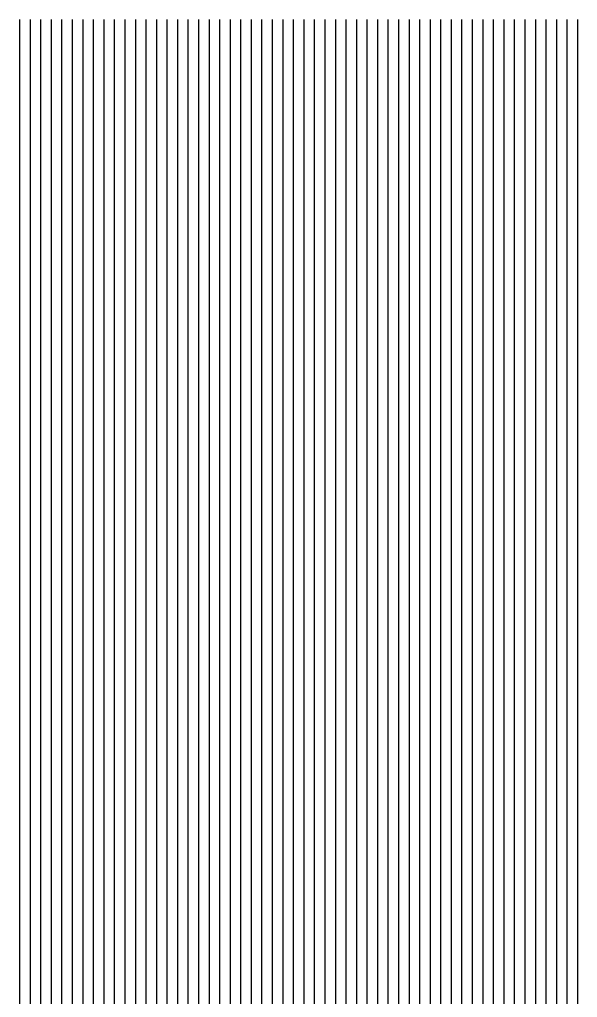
# Model space of a CAD drawing. Header units: millimetres. Extents: x -106 to 66, y -32 to 42.
# Drawn here: x 33.6 to 44.2, y 23.82 to 42.39 of the extents above; entities that cross this region are included whole.
import ezdxf

# ---------------------------------------------------------------- set-up
doc = ezdxf.new("R2010")
doc.units = ezdxf.units.MM
doc.layers.add('默认', color=18, linetype='Continuous', true_color=0x000000)

msp = doc.modelspace()

# ---------------------------------------------------------------- linework, layer by layer
at = {"layer": '默认'}
for points in [[(33.6, 42.394), (33.6, 28.94)], [(33.6, 42.394), (33.6, 29.167)], [(33.6, 42.394), (33.6, 29.259)], [(33.6, 42.394), (33.6, 29.259)], [(33.6, 42.394), (33.6, 29.185)], [(33.6, 42.394), (33.6, 29.031)], [(33.6, 42.394), (33.6, 28.793)], [(33.6, 42.394), (33.6, 28.466)], [(33.6, 42.394), (33.6, 28.05)], [(33.6, 42.394), (33.6, 27.544)], [(33.6, 42.394), (33.6, 26.952)], [(33.6, 42.394), (33.6, 26.276)], [(33.6, 42.394), (33.6, 25.526)], [(33.6, 42.394), (33.6, 24.711)], [(33.6, 42.394), (33.6, 23.839)], [(33.6, 42.394), (33.6, 22.913)], [(33.6, 42.394), (33.6, 21.936)], [(33.6, 42.394), (33.6, 20.903)], [(33.6, 42.394), (33.6, 19.802)], [(33.6, 42.394), (33.6, 18.425)], [(33.8, 42.394), (33.8, 28.834)], [(33.8, 42.394), (33.8, 29.063)], [(33.8, 42.394), (33.8, 29.158)], [(33.8, 42.394), (33.8, 29.159)], [(33.8, 42.394), (33.8, 29.086)], [(33.8, 42.394), (33.8, 28.935)], [(33.8, 42.394), (33.8, 28.7)], [(33.8, 42.394), (33.8, 28.377)], [(33.8, 42.394), (33.8, 27.965)], [(33.8, 42.394), (33.8, 27.464)], [(33.8, 42.394), (33.8, 26.877)], [(33.8, 42.394), (33.8, 26.207)], [(33.8, 42.394), (33.8, 25.461)], [(33.8, 42.394), (33.8, 24.651)], [(33.8, 42.394), (33.8, 23.784)], [(33.8, 42.394), (33.8, 22.864)], [(33.8, 42.394), (33.8, 21.892)], [(33.8, 42.394), (33.8, 20.865)], [(33.8, 42.394), (33.8, 19.771)], [(33.8, 42.394), (33.8, 18.408)], [(34, 42.394), (34, 28.728)], [(34, 42.394), (34, 28.959)], [(34, 42.394), (34, 29.055)], [(34, 42.394), (34, 29.058)], [(34, 42.394), (34, 28.988)], [(34, 42.394), (34, 28.839)], [(34, 42.394), (34, 28.607)], [(34, 42.394), (34, 28.288)], [(34, 42.394), (34, 27.88)], [(34, 42.394), (34, 27.384)], [(34, 42.394), (34, 26.801)], [(34, 42.394), (34, 26.136)], [(34, 42.394), (34, 25.396)], [(34, 42.394), (34, 24.591)], [(34, 42.394), (34, 23.729)], [(34, 42.394), (34, 22.814)], [(34, 42.394), (34, 21.847)], [(34, 42.394), (34, 20.826)], [(34, 42.394), (34, 19.738)], [(34, 42.394), (34, 18.39)], [(34.2, 42.394), (34.2, 28.621)], [(34.2, 42.394), (34.2, 28.854)], [(34.2, 42.394), (34.2, 28.952)], [(34.2, 42.394), (34.2, 28.957)], [(34.2, 42.394), (34.2, 28.888)], [(34.2, 42.394), (34.2, 28.742)], [(34.2, 42.394), (34.2, 28.513)], [(34.2, 42.394), (34.2, 28.198)], [(34.2, 42.394), (34.2, 27.794)], [(34.2, 42.394), (34.2, 27.303)], [(34.2, 42.394), (34.2, 26.725)], [(34.2, 42.394), (34.2, 26.065)], [(34.2, 42.394), (34.2, 25.33)], [(34.2, 42.394), (34.2, 24.53)], [(34.2, 42.394), (34.2, 23.672)], [(34.2, 42.394), (34.2, 22.762)], [(34.2, 42.394), (34.2, 21.801)], [(34.2, 42.394), (34.2, 20.785)], [(34.2, 42.394), (34.2, 19.704)], [(34.2, 42.394), (34.2, 18.37)], [(34.4, 42.394), (34.4, 28.513)], [(34.4, 42.394), (34.4, 28.749)], [(34.4, 42.394), (34.4, 28.849)], [(34.4, 42.394), (34.4, 28.855)], [(34.4, 42.394), (34.4, 28.788)], [(34.4, 42.394), (34.4, 28.644)], [(34.4, 42.394), (34.4, 28.419)], [(34.4, 42.394), (34.4, 28.107)], [(34.4, 42.394), (34.4, 27.708)], [(34.4, 42.394), (34.4, 27.22)], [(34.4, 42.394), (34.4, 26.648)], [(34.4, 42.394), (34.4, 25.993)], [(34.4, 42.394), (34.4, 25.262)], [(34.4, 42.394), (34.4, 24.467)], [(34.4, 42.394), (34.4, 23.615)], [(34.4, 42.394), (34.4, 22.71)], [(34.4, 42.394), (34.4, 21.754)], [(34.4, 42.394), (34.4, 20.744)], [(34.4, 42.394), (34.4, 19.67)], [(34.4, 42.394), (34.4, 18.349)], [(34.6, 42.394), (34.6, 28.405)], [(34.6, 42.394), (34.6, 28.643)], [(34.6, 42.394), (34.6, 28.744)], [(34.6, 42.394), (34.6, 28.752)], [(34.6, 42.394), (34.6, 28.687)], [(34.6, 42.394), (34.6, 28.546)], [(34.6, 42.394), (34.6, 28.324)], [(34.6, 42.394), (34.6, 28.015)], [(34.6, 42.394), (34.6, 27.62)], [(34.6, 42.394), (34.6, 27.138)], [(34.6, 42.394), (34.6, 26.57)], [(34.6, 42.394), (34.6, 25.92)], [(34.6, 42.394), (34.6, 25.194)], [(34.6, 42.394), (34.6, 24.404)], [(34.6, 42.394), (34.6, 23.557)], [(34.6, 42.394), (34.6, 22.657)], [(34.6, 42.394), (34.6, 21.706)], [(34.6, 42.394), (34.6, 20.702)], [(34.6, 42.394), (34.6, 19.634)], [(34.6, 42.394), (34.6, 18.326)], [(34.8, 42.394), (34.8, 28.296)], [(34.8, 42.394), (34.8, 28.537)], [(34.8, 42.394), (34.8, 28.64)], [(34.8, 42.394), (34.8, 28.649)], [(34.8, 42.394), (34.8, 28.586)], [(34.8, 42.394), (34.8, 28.447)], [(34.8, 42.394), (34.8, 28.228)], [(34.8, 42.394), (34.8, 27.923)], [(34.8, 42.394), (34.8, 27.532)], [(34.8, 42.394), (34.8, 27.054)], [(34.8, 42.394), (34.8, 26.491)], [(34.8, 42.394), (34.8, 25.846)], [(34.8, 42.394), (34.8, 25.125)], [(34.8, 42.394), (34.8, 24.34)], [(34.8, 42.394), (34.8, 23.498)], [(34.8, 42.394), (34.8, 22.603)], [(34.8, 42.394), (34.8, 21.658)], [(34.8, 42.394), (34.8, 20.659)], [(34.8, 42.394), (34.8, 19.597)], [(34.8, 42.394), (34.8, 18.302)], [(35, 42.394), (35, 28.187)], [(35, 42.394), (35, 28.43)], [(35, 42.394), (35, 28.535)], [(35, 42.394), (35, 28.545)], [(35, 42.394), (35, 28.484)], [(35, 42.394), (35, 28.348)], [(35, 42.394), (35, 28.131)], [(35, 42.394), (35, 27.83)], [(35, 42.394), (35, 27.443)], [(35, 42.394), (35, 26.969)], [(35, 42.394), (35, 26.411)], [(35, 42.394), (35, 25.771)], [(35, 42.394), (35, 25.055)], [(35, 42.394), (35, 24.275)], [(35, 42.394), (35, 23.438)], [(35, 42.394), (35, 22.548)], [(35, 42.394), (35, 21.608)], [(35, 42.394), (35, 20.615)], [(35, 42.394), (35, 19.56)], [(35, 42.394), (35, 18.276)], [(35.2, 42.394), (35.2, 28.077)], [(35.2, 42.394), (35.2, 28.322)], [(35.2, 42.394), (35.2, 28.429)], [(35.2, 42.394), (35.2, 28.441)], [(35.2, 42.394), (35.2, 28.382)], [(35.2, 42.394), (35.2, 28.248)], [(35.2, 42.394), (35.2, 28.034)], [(35.2, 42.394), (35.2, 27.736)], [(35.2, 42.394), (35.2, 27.353)], [(35.2, 42.394), (35.2, 26.884)], [(35.2, 42.394), (35.2, 26.33)], [(35.2, 42.394), (35.2, 25.695)], [(35.2, 42.394), (35.2, 24.984)], [(35.2, 42.394), (35.2, 24.209)], [(35.2, 42.394), (35.2, 23.377)], [(35.2, 42.394), (35.2, 22.492)], [(35.2, 42.394), (35.2, 21.558)], [(35.2, 42.394), (35.2, 20.57)], [(35.2, 42.394), (35.2, 19.521)], [(35.2, 42.394), (35.2, 18.249)], [(35.4, 42.394), (35.4, 27.967)], [(35.4, 42.394), (35.4, 28.214)], [(35.4, 42.394), (35.4, 28.323)], [(35.4, 42.394), (35.4, 28.336)], [(35.4, 42.394), (35.4, 28.279)], [(35.4, 42.394), (35.4, 28.147)], [(35.4, 42.394), (35.4, 27.936)], [(35.4, 42.394), (35.4, 27.642)], [(35.4, 42.394), (35.4, 27.262)], [(35.4, 42.394), (35.4, 26.797)], [(35.4, 42.394), (35.4, 26.248)], [(35.4, 42.394), (35.4, 25.618)], [(35.4, 42.394), (35.4, 24.912)], [(35.4, 42.394), (35.4, 24.142)], [(35.4, 42.394), (35.4, 23.315)], [(35.4, 42.394), (35.4, 22.435)], [(35.4, 42.394), (35.4, 21.506)], [(35.4, 42.394), (35.4, 20.524)], [(35.4, 42.394), (35.4, 19.481)], [(35.4, 42.394), (35.4, 18.22)], [(35.6, 42.394), (35.6, 27.856)], [(35.6, 42.394), (35.6, 28.106)], [(35.6, 42.394), (35.6, 28.216)], [(35.6, 42.394), (35.6, 28.231)], [(35.6, 42.394), (35.6, 28.175)], [(35.6, 42.394), (35.6, 28.046)], [(35.6, 42.394), (35.6, 27.838)], [(35.6, 42.394), (35.6, 27.547)], [(35.6, 42.394), (35.6, 27.171)], [(35.6, 42.394), (35.6, 26.71)], [(35.6, 42.394), (35.6, 26.166)], [(35.6, 42.394), (35.6, 25.54)], [(35.6, 42.394), (35.6, 24.84)], [(35.6, 42.394), (35.6, 24.074)], [(35.6, 42.394), (35.6, 23.252)], [(35.6, 42.394), (35.6, 22.378)], [(35.6, 42.394), (35.6, 21.453)], [(35.6, 42.394), (35.6, 20.478)], [(35.6, 42.394), (35.6, 19.44)], [(35.6, 42.394), (35.6, 18.19)], [(35.8, 42.394), (35.8, 27.744)], [(35.8, 42.394), (35.8, 27.997)], [(35.8, 42.394), (35.8, 28.108)], [(35.8, 42.394), (35.8, 28.125)], [(35.8, 42.394), (35.8, 28.071)], [(35.8, 42.394), (35.8, 27.944)], [(35.8, 42.394), (35.8, 27.738)], [(35.8, 42.394), (35.8, 27.451)], [(35.8, 42.394), (35.8, 27.079)], [(35.8, 42.394), (35.8, 26.622)], [(35.8, 42.394), (35.8, 26.083)], [(35.8, 42.394), (35.8, 25.462)], [(35.8, 42.394), (35.8, 24.766)], [(35.8, 42.394), (35.8, 24.005)], [(35.8, 42.394), (35.8, 23.188)], [(35.8, 42.394), (35.8, 22.319)], [(35.8, 42.394), (35.8, 21.4)], [(35.8, 42.394), (35.8, 20.43)], [(35.8, 42.394), (35.8, 19.398)], [(35.8, 42.394), (35.8, 18.158)], [(36, 42.394), (36, 27.633)], [(36, 42.394), (36, 27.887)], [(36, 42.394), (36, 28)], [(36, 42.394), (36, 28.018)], [(36, 42.394), (36, 27.966)], [(36, 42.394), (36, 27.841)], [(36, 42.394), (36, 27.639)], [(36, 42.394), (36, 27.354)], [(36, 42.394), (36, 26.986)], [(36, 42.394), (36, 26.534)], [(36, 42.394), (36, 25.998)], [(36, 42.394), (36, 25.382)], [(36, 42.394), (36, 24.691)], [(36, 42.394), (36, 23.935)], [(36, 42.394), (36, 23.123)], [(36, 42.394), (36, 22.259)], [(36, 42.394), (36, 21.345)], [(36, 42.394), (36, 20.38)], [(36, 42.394), (36, 19.355)], [(36, 42.394), (36, 18.124)], [(36.2, 42.394), (36.2, 27.52)], [(36.2, 42.394), (36.2, 27.777)], [(36.2, 42.394), (36.2, 27.892)], [(36.2, 42.394), (36.2, 27.911)], [(36.2, 42.394), (36.2, 27.861)], [(36.2, 42.394), (36.2, 27.738)], [(36.2, 42.394), (36.2, 27.538)], [(36.2, 42.394), (36.2, 27.257)], [(36.2, 42.394), (36.2, 26.892)], [(36.2, 42.394), (36.2, 26.444)], [(36.2, 42.394), (36.2, 25.913)], [(36.2, 42.394), (36.2, 25.302)], [(36.2, 42.394), (36.2, 24.616)], [(36.2, 42.394), (36.2, 23.864)], [(36.2, 42.394), (36.2, 23.057)], [(36.2, 42.394), (36.2, 22.198)], [(36.2, 42.394), (36.2, 21.29)], [(36.2, 42.394), (36.2, 20.33)], [(36.2, 42.394), (36.2, 19.311)], [(36.2, 42.394), (36.2, 18.089)], [(36.4, 42.394), (36.4, 27.407)], [(36.4, 42.394), (36.4, 27.667)], [(36.4, 42.394), (36.4, 27.783)], [(36.4, 42.394), (36.4, 27.804)], [(36.4, 42.394), (36.4, 27.755)], [(36.4, 42.394), (36.4, 27.634)], [(36.4, 42.394), (36.4, 27.437)], [(36.4, 42.394), (36.4, 27.159)], [(36.4, 42.394), (36.4, 26.798)], [(36.4, 42.394), (36.4, 26.354)], [(36.4, 42.394), (36.4, 25.827)], [(36.4, 42.394), (36.4, 25.221)], [(36.4, 42.394), (36.4, 24.539)], [(36.4, 42.394), (36.4, 23.793)], [(36.4, 42.394), (36.4, 22.99)], [(36.4, 42.394), (36.4, 22.136)], [(36.4, 42.394), (36.4, 21.233)], [(36.4, 42.394), (36.4, 20.279)], [(36.4, 42.394), (36.4, 19.265)], [(36.4, 42.394), (36.4, 18.052)], [(36.6, 42.394), (36.6, 27.294)], [(36.6, 42.394), (36.6, 27.555)], [(36.6, 42.394), (36.6, 27.674)], [(36.6, 42.394), (36.6, 27.695)], [(36.6, 42.394), (36.6, 27.648)], [(36.6, 42.394), (36.6, 27.53)], [(36.6, 42.394), (36.6, 27.335)], [(36.6, 42.394), (36.6, 27.06)], [(36.6, 42.394), (36.6, 26.703)], [(36.6, 42.394), (36.6, 26.263)], [(36.6, 42.394), (36.6, 25.74)], [(36.6, 42.394), (36.6, 25.138)], [(36.6, 42.394), (36.6, 24.461)], [(36.6, 42.394), (36.6, 23.72)], [(36.6, 42.394), (36.6, 22.922)], [(36.6, 42.394), (36.6, 22.073)], [(36.6, 42.394), (36.6, 21.175)], [(36.6, 42.394), (36.6, 20.227)], [(36.6, 42.394), (36.6, 19.218)], [(36.6, 42.394), (36.6, 18.013)], [(36.8, 42.394), (36.8, 27.18)], [(36.8, 42.394), (36.8, 27.444)], [(36.8, 42.394), (36.8, 27.564)], [(36.8, 42.394), (36.8, 27.587)], [(36.8, 42.394), (36.8, 27.541)], [(36.8, 42.394), (36.8, 27.425)], [(36.8, 42.394), (36.8, 27.233)], [(36.8, 42.394), (36.8, 26.961)], [(36.8, 42.394), (36.8, 26.607)], [(36.8, 42.394), (36.8, 26.171)], [(36.8, 42.394), (36.8, 25.653)], [(36.8, 42.394), (36.8, 25.055)], [(36.8, 42.394), (36.8, 24.383)], [(36.8, 42.394), (36.8, 23.646)], [(36.8, 42.394), (36.8, 22.853)], [(36.8, 42.394), (36.8, 22.009)], [(36.8, 42.394), (36.8, 21.116)], [(36.8, 42.394), (36.8, 20.173)], [(36.8, 42.394), (36.8, 19.17)], [(36.8, 42.394), (36.8, 17.972)], [(37, 42.394), (37, 27.065)], [(37, 42.394), (37, 27.332)], [(37, 42.394), (37, 27.453)], [(37, 42.394), (37, 27.477)], [(37, 42.394), (37, 27.434)], [(37, 42.394), (37, 27.319)], [(37, 42.394), (37, 27.13)], [(37, 42.394), (37, 26.861)], [(37, 42.394), (37, 26.51)], [(37, 42.394), (37, 26.078)], [(37, 42.394), (37, 25.564)], [(37, 42.394), (37, 24.971)], [(37, 42.394), (37, 24.303)], [(37, 42.394), (37, 23.571)], [(37, 42.394), (37, 22.783)], [(37, 42.394), (37, 21.944)], [(37, 42.394), (37, 21.056)], [(37, 42.394), (37, 20.118)], [(37, 42.394), (37, 19.121)], [(37, 42.394), (37, 17.929)], [(37.2, 42.394), (37.2, 26.95)], [(37.2, 42.394), (37.2, 27.219)], [(37.2, 42.394), (37.2, 27.342)], [(37.2, 42.394), (37.2, 27.368)], [(37.2, 42.394), (37.2, 27.325)], [(37.2, 42.394), (37.2, 27.213)], [(37.2, 42.394), (37.2, 27.026)], [(37.2, 42.394), (37.2, 26.76)], [(37.2, 42.394), (37.2, 26.413)], [(37.2, 42.394), (37.2, 25.984)], [(37.2, 42.394), (37.2, 25.475)], [(37.2, 42.394), (37.2, 24.886)], [(37.2, 42.394), (37.2, 24.223)], [(37.2, 42.394), (37.2, 23.495)], [(37.2, 42.394), (37.2, 22.711)], [(37.2, 42.394), (37.2, 21.877)], [(37.2, 42.394), (37.2, 20.995)], [(37.2, 42.394), (37.2, 20.062)], [(37.2, 42.394), (37.2, 19.07)], [(37.2, 42.394), (37.2, 17.884)], [(37.4, 42.394), (37.4, 26.835)], [(37.4, 42.394), (37.4, 27.106)], [(37.4, 42.394), (37.4, 27.23)], [(37.4, 42.394), (37.4, 27.257)], [(37.4, 42.394), (37.4, 27.216)], [(37.4, 42.394), (37.4, 27.106)], [(37.4, 42.394), (37.4, 26.921)], [(37.4, 42.394), (37.4, 26.658)], [(37.4, 42.394), (37.4, 26.315)], [(37.4, 42.394), (37.4, 25.89)], [(37.4, 42.394), (37.4, 25.384)], [(37.4, 42.394), (37.4, 24.8)], [(37.4, 42.394), (37.4, 24.141)], [(37.4, 42.394), (37.4, 23.418)], [(37.4, 42.394), (37.4, 22.639)], [(37.4, 42.394), (37.4, 21.81)], [(37.4, 42.394), (37.4, 20.932)], [(37.4, 42.394), (37.4, 20.005)], [(37.4, 42.394), (37.4, 19.018)], [(37.4, 42.394), (37.4, 17.837)], [(37.6, 42.394), (37.6, 26.719)], [(37.6, 42.394), (37.6, 26.992)], [(37.6, 42.394), (37.6, 27.118)], [(37.6, 42.394), (37.6, 27.146)], [(37.6, 42.394), (37.6, 27.107)], [(37.6, 42.394), (37.6, 26.999)], [(37.6, 42.394), (37.6, 26.816)], [(37.6, 42.394), (37.6, 26.556)], [(37.6, 42.394), (37.6, 26.216)], [(37.6, 42.394), (37.6, 25.794)], [(37.6, 42.394), (37.6, 25.293)], [(37.6, 42.394), (37.6, 24.713)], [(37.6, 42.394), (37.6, 24.058)], [(37.6, 42.394), (37.6, 23.34)], [(37.6, 42.394), (37.6, 22.565)], [(37.6, 42.394), (37.6, 21.741)], [(37.6, 42.394), (37.6, 20.869)], [(37.6, 42.394), (37.6, 19.946)], [(37.6, 42.394), (37.6, 18.965)], [(37.6, 42.394), (37.6, 17.787)], [(37.8, 42.394), (37.8, 26.602)], [(37.8, 42.394), (37.8, 26.878)], [(37.8, 42.394), (37.8, 27.005)], [(37.8, 42.394), (37.8, 27.035)], [(37.8, 42.394), (37.8, 26.997)], [(37.8, 42.394), (37.8, 26.891)], [(37.8, 42.394), (37.8, 26.71)], [(37.8, 42.394), (37.8, 26.453)], [(37.8, 42.394), (37.8, 26.116)], [(37.8, 42.394), (37.8, 25.698)], [(37.8, 42.394), (37.8, 25.2)], [(37.8, 42.394), (37.8, 24.625)], [(37.8, 42.394), (37.8, 23.975)], [(37.8, 42.394), (37.8, 23.26)], [(37.8, 42.394), (37.8, 22.491)], [(37.8, 42.394), (37.8, 21.671)], [(37.8, 42.394), (37.8, 20.804)], [(37.8, 42.394), (37.8, 19.887)], [(37.8, 42.394), (37.8, 18.91)], [(37.8, 42.394), (37.8, 17.735)], [(38, 42.394), (38, 26.485)], [(38, 42.394), (38, 26.763)], [(38, 42.394), (38, 26.892)], [(38, 42.394), (38, 26.923)], [(38, 42.394), (38, 26.886)], [(38, 42.394), (38, 26.782)], [(38, 42.394), (38, 26.604)], [(38, 42.394), (38, 26.349)], [(38, 42.394), (38, 26.015)], [(38, 42.394), (38, 25.601)], [(38, 42.394), (38, 25.107)], [(38, 42.394), (38, 24.536)], [(38, 42.394), (38, 23.89)], [(38, 42.394), (38, 23.18)], [(38, 42.394), (38, 22.415)], [(38, 42.394), (38, 21.6)], [(38, 42.394), (38, 20.738)], [(38, 42.394), (38, 19.825)], [(38, 42.394), (38, 18.853)], [(38, 42.394), (38, 17.681)], [(38.2, 42.394), (38.2, 26.368)], [(38.2, 42.394), (38.2, 26.648)], [(38.2, 42.394), (38.2, 26.778)], [(38.2, 42.394), (38.2, 26.81)], [(38.2, 42.394), (38.2, 26.775)], [(38.2, 42.394), (38.2, 26.672)], [(38.2, 42.394), (38.2, 26.497)], [(38.2, 42.394), (38.2, 26.245)], [(38.2, 42.394), (38.2, 25.914)], [(38.2, 42.394), (38.2, 25.503)], [(38.2, 42.394), (38.2, 25.013)], [(38.2, 42.394), (38.2, 24.446)], [(38.2, 42.394), (38.2, 23.804)], [(38.2, 42.394), (38.2, 23.099)], [(38.2, 42.394), (38.2, 22.338)], [(38.2, 42.394), (38.2, 21.528)], [(38.2, 42.394), (38.2, 20.67)], [(38.2, 42.394), (38.2, 19.763)], [(38.2, 42.394), (38.2, 18.795)], [(38.2, 42.394), (38.2, 17.624)], [(38.4, 42.394), (38.4, 26.25)], [(38.4, 42.394), (38.4, 26.532)], [(38.4, 42.394), (38.4, 26.664)], [(38.4, 42.394), (38.4, 26.697)], [(38.4, 42.394), (38.4, 26.663)], [(38.4, 42.394), (38.4, 26.562)], [(38.4, 42.394), (38.4, 26.389)], [(38.4, 42.394), (38.4, 26.14)], [(38.4, 42.394), (38.4, 25.812)], [(38.4, 42.394), (38.4, 25.404)], [(38.4, 42.394), (38.4, 24.918)], [(38.4, 42.394), (38.4, 24.354)], [(38.4, 42.394), (38.4, 23.717)], [(38.4, 42.394), (38.4, 23.016)], [(38.4, 42.394), (38.4, 22.26)], [(38.4, 42.394), (38.4, 21.455)], [(38.4, 42.394), (38.4, 20.601)], [(38.4, 42.394), (38.4, 19.699)], [(38.4, 42.394), (38.4, 18.736)], [(38.4, 42.394), (38.4, 17.563)], [(38.6, 42.394), (38.6, 26.131)], [(38.6, 42.394), (38.6, 26.415)], [(38.6, 42.394), (38.6, 26.549)], [(38.6, 42.394), (38.6, 26.583)], [(38.6, 42.394), (38.6, 26.551)], [(38.6, 42.394), (38.6, 26.452)], [(38.6, 42.394), (38.6, 26.281)], [(38.6, 42.394), (38.6, 26.034)], [(38.6, 42.394), (38.6, 25.709)], [(38.6, 42.394), (38.6, 25.305)], [(38.6, 42.394), (38.6, 24.822)], [(38.6, 42.394), (38.6, 24.262)], [(38.6, 42.394), (38.6, 23.629)], [(38.6, 42.394), (38.6, 22.932)], [(38.6, 42.394), (38.6, 22.18)], [(38.6, 42.394), (38.6, 21.38)], [(38.6, 42.394), (38.6, 20.531)], [(38.6, 42.394), (38.6, 19.634)], [(38.6, 42.394), (38.6, 18.675)], [(38.6, 42.394), (38.6, 17.5)], [(38.8, 42.394), (38.8, 26.013)], [(38.8, 42.394), (38.8, 26.299)], [(38.8, 42.394), (38.8, 26.434)], [(38.8, 42.394), (38.8, 26.469)], [(38.8, 42.394), (38.8, 26.438)], [(38.8, 42.394), (38.8, 26.341)], [(38.8, 42.394), (38.8, 26.171)], [(38.8, 42.394), (38.8, 25.927)], [(38.8, 42.394), (38.8, 25.605)], [(38.8, 42.394), (38.8, 25.204)], [(38.8, 42.394), (38.8, 24.725)], [(38.8, 42.394), (38.8, 24.169)], [(38.8, 42.394), (38.8, 23.54)], [(38.8, 42.394), (38.8, 22.847)], [(38.8, 42.394), (38.8, 22.1)], [(38.8, 42.394), (38.8, 21.303)], [(38.8, 42.394), (38.8, 20.46)], [(38.8, 42.394), (38.8, 19.567)], [(38.8, 42.394), (38.8, 18.613)], [(38.8, 42.394), (38.8, 17.433)], [(39, 42.394), (39, 25.893)], [(39, 42.394), (39, 26.181)], [(39, 42.394), (39, 26.318)], [(39, 42.394), (39, 26.354)], [(39, 42.394), (39, 26.325)], [(39, 42.394), (39, 26.229)], [(39, 42.394), (39, 26.062)], [(39, 42.394), (39, 25.82)], [(39, 42.394), (39, 25.501)], [(39, 42.394), (39, 25.103)], [(39, 42.394), (39, 24.627)], [(39, 42.394), (39, 24.075)], [(39, 42.394), (39, 23.45)], [(39, 42.394), (39, 22.761)], [(39, 42.394), (39, 22.018)], [(39, 42.394), (39, 21.226)], [(39, 42.394), (39, 20.387)], [(39, 42.394), (39, 19.499)], [(39, 42.394), (39, 18.549)], [(39, 42.394), (39, 17.362)], [(39.2, 42.394), (39.2, 25.773)], [(39.2, 42.394), (39.2, 26.063)], [(39.2, 42.394), (39.2, 26.201)], [(39.2, 42.394), (39.2, 26.239)], [(39.2, 42.394), (39.2, 26.21)], [(39.2, 42.394), (39.2, 26.116)], [(39.2, 42.394), (39.2, 25.951)], [(39.2, 42.394), (39.2, 25.712)], [(39.2, 42.394), (39.2, 25.395)], [(39.2, 42.394), (39.2, 25.001)], [(39.2, 42.394), (39.2, 24.528)], [(39.2, 42.394), (39.2, 23.98)], [(39.2, 42.394), (39.2, 23.358)], [(39.2, 42.394), (39.2, 22.674)], [(39.2, 42.394), (39.2, 21.935)], [(39.2, 42.394), (39.2, 21.147)], [(39.2, 42.394), (39.2, 20.313)], [(39.2, 42.394), (39.2, 19.429)], [(39.2, 42.394), (39.2, 18.483)], [(39.4, 42.394), (39.4, 25.653)], [(39.4, 42.394), (39.4, 25.945)], [(39.4, 42.394), (39.4, 26.084)], [(39.4, 42.394), (39.4, 26.123)], [(39.4, 42.394), (39.4, 26.096)], [(39.4, 42.394), (39.4, 26.003)], [(39.4, 42.394), (39.4, 25.84)], [(39.4, 42.394), (39.4, 25.603)], [(39.4, 42.394), (39.4, 25.289)], [(39.4, 42.394), (39.4, 24.897)], [(39.4, 42.394), (39.4, 24.428)], [(39.4, 42.394), (39.4, 23.883)], [(39.4, 42.394), (39.4, 23.266)], [(39.4, 42.394), (39.4, 22.585)], [(39.4, 42.394), (39.4, 21.85)], [(39.4, 42.394), (39.4, 21.067)], [(39.4, 42.394), (39.4, 20.237)], [(39.4, 42.394), (39.4, 19.357)], [(39.4, 42.394), (39.4, 18.415)], [(39.4, 42.394), (39.4, 17.206)], [(39.6, 42.394), (39.6, 25.532)], [(39.6, 42.394), (39.6, 25.826)], [(39.6, 42.394), (39.6, 25.967)], [(39.6, 42.394), (39.6, 26.006)], [(39.6, 42.394), (39.6, 25.98)], [(39.6, 42.394), (39.6, 25.889)], [(39.6, 42.394), (39.6, 25.728)], [(39.6, 42.394), (39.6, 25.493)], [(39.6, 42.394), (39.6, 25.182)], [(39.6, 42.394), (39.6, 24.793)], [(39.6, 42.394), (39.6, 24.327)], [(39.6, 42.394), (39.6, 23.786)], [(39.6, 42.394), (39.6, 23.172)], [(39.6, 42.394), (39.6, 22.495)], [(39.6, 42.394), (39.6, 21.764)], [(39.6, 42.394), (39.6, 20.985)], [(39.6, 42.394), (39.6, 20.159)], [(39.6, 42.394), (39.6, 19.284)], [(39.6, 42.394), (39.6, 18.345)], [(39.6, 42.394), (39.6, 17.119)], [(39.8, 42.394), (39.8, 25.411)], [(39.8, 42.394), (39.8, 25.706)], [(39.8, 42.394), (39.8, 25.848)], [(39.8, 42.394), (39.8, 25.889)], [(39.8, 42.394), (39.8, 25.864)], [(39.8, 42.394), (39.8, 25.775)], [(39.8, 42.394), (39.8, 25.615)], [(39.8, 42.394), (39.8, 25.383)], [(39.8, 42.394), (39.8, 25.074)], [(39.8, 42.394), (39.8, 24.688)], [(39.8, 42.394), (39.8, 24.226)], [(39.8, 42.394), (39.8, 23.687)], [(39.8, 42.394), (39.8, 23.077)], [(39.8, 42.394), (39.8, 22.404)], [(39.8, 42.394), (39.8, 21.676)], [(39.8, 42.394), (39.8, 20.901)], [(39.8, 42.394), (39.8, 20.08)], [(39.8, 42.394), (39.8, 19.209)], [(39.8, 42.394), (39.8, 18.273)], [(39.8, 42.394), (39.8, 17.024)], [(40, 42.394), (40, 25.289)], [(40, 42.394), (40, 25.586)], [(40, 42.394), (40, 25.73)], [(40, 42.394), (40, 25.772)], [(40, 42.394), (40, 25.748)], [(40, 42.394), (40, 25.66)], [(40, 42.394), (40, 25.502)], [(40, 42.394), (40, 25.272)], [(40, 42.394), (40, 24.965)], [(40, 42.394), (40, 24.582)], [(40, 42.394), (40, 24.123)], [(40, 42.394), (40, 23.588)], [(40, 42.394), (40, 22.981)], [(40, 42.394), (40, 22.311)], [(40, 42.394), (40, 21.588)], [(40, 42.394), (40, 20.816)], [(40, 42.394), (40, 19.999)], [(40, 42.394), (40, 19.132)], [(40, 42.394), (40, 18.198)], [(40, 42.394), (40, 16.921)], [(40.2, 42.394), (40.2, 25.167)], [(40.2, 42.394), (40.2, 25.466)], [(40.2, 42.394), (40.2, 25.61)], [(40.2, 42.394), (40.2, 25.653)], [(40.2, 42.394), (40.2, 25.631)], [(40.2, 42.394), (40.2, 25.544)], [(40.2, 42.394), (40.2, 25.388)], [(40.2, 42.394), (40.2, 25.16)], [(40.2, 42.394), (40.2, 24.856)], [(40.2, 42.394), (40.2, 24.475)], [(40.2, 42.394), (40.2, 24.019)], [(40.2, 42.394), (40.2, 23.487)], [(40.2, 42.394), (40.2, 22.883)], [(40.2, 42.394), (40.2, 22.217)], [(40.2, 42.394), (40.2, 21.497)], [(40.2, 42.394), (40.2, 20.73)], [(40.2, 42.394), (40.2, 19.916)], [(40.2, 42.394), (40.2, 19.053)], [(40.2, 42.394), (40.2, 18.121)], [(40.2, 42.394), (40.2, 16.807)], [(40.4, 42.394), (40.4, 25.045)], [(40.4, 42.394), (40.4, 25.345)], [(40.4, 42.394), (40.4, 25.491)], [(40.4, 42.394), (40.4, 25.535)], [(40.4, 42.394), (40.4, 25.513)], [(40.4, 42.394), (40.4, 25.427)], [(40.4, 42.394), (40.4, 25.273)], [(40.4, 42.394), (40.4, 25.047)], [(40.4, 42.394), (40.4, 24.745)], [(40.4, 42.394), (40.4, 24.368)], [(40.4, 42.394), (40.4, 23.913)], [(40.4, 42.394), (40.4, 23.385)], [(40.4, 42.394), (40.4, 22.784)], [(40.4, 42.394), (40.4, 22.121)], [(40.4, 42.394), (40.4, 21.405)], [(40.4, 42.394), (40.4, 20.642)], [(40.4, 42.394), (40.4, 19.832)], [(40.4, 42.394), (40.4, 18.972)], [(40.4, 42.394), (40.4, 18.042)], [(40.4, 42.394), (40.4, 16.68)], [(40.6, 42.394), (40.6, 24.922)], [(40.6, 42.394), (40.6, 25.223)], [(40.6, 42.394), (40.6, 25.37)], [(40.6, 42.394), (40.6, 25.415)], [(40.6, 42.394), (40.6, 25.394)], [(40.6, 42.394), (40.6, 25.31)], [(40.6, 42.394), (40.6, 25.158)], [(40.6, 42.394), (40.6, 24.934)], [(40.6, 42.394), (40.6, 24.634)], [(40.6, 42.394), (40.6, 24.259)], [(40.6, 42.394), (40.6, 23.807)], [(40.6, 42.394), (40.6, 23.282)], [(40.6, 42.394), (40.6, 22.684)], [(40.6, 42.394), (40.6, 22.024)], [(40.6, 42.394), (40.6, 21.312)], [(40.6, 42.394), (40.6, 20.552)], [(40.6, 42.394), (40.6, 19.745)], [(40.6, 42.394), (40.6, 18.889)], [(40.6, 42.394), (40.6, 17.959)], [(40.6, 42.394), (40.6, 16.536)], [(40.8, 42.394), (40.8, 24.798)], [(40.8, 42.394), (40.8, 25.101)], [(40.8, 42.394), (40.8, 25.249)], [(40.8, 42.394), (40.8, 25.295)], [(40.8, 42.394), (40.8, 25.275)], [(40.8, 42.394), (40.8, 25.193)], [(40.8, 42.394), (40.8, 25.042)], [(40.8, 42.394), (40.8, 24.819)], [(40.8, 42.394), (40.8, 24.522)], [(40.8, 42.394), (40.8, 24.149)], [(40.8, 42.394), (40.8, 23.7)], [(40.8, 42.394), (40.8, 23.177)], [(40.8, 42.394), (40.8, 22.583)], [(40.8, 42.394), (40.8, 21.926)], [(40.8, 42.394), (40.8, 21.216)], [(40.8, 42.394), (40.8, 20.46)], [(40.8, 42.394), (40.8, 19.657)], [(40.8, 42.394), (40.8, 18.803)], [(40.8, 42.394), (40.8, 17.874)], [(40.8, 42.394), (40.8, 16.368)], [(41, 42.394), (41, 24.674)], [(41, 42.394), (41, 24.979)], [(41, 42.394), (41, 25.128)], [(41, 42.394), (41, 25.174)], [(41, 42.394), (41, 25.156)], [(41, 42.394), (41, 25.074)], [(41, 42.394), (41, 24.925)], [(41, 42.394), (41, 24.704)], [(41, 42.394), (41, 24.409)], [(41, 42.394), (41, 24.038)], [(41, 42.394), (41, 23.592)], [(41, 42.394), (41, 23.071)], [(41, 42.394), (41, 22.48)], [(41, 42.394), (41, 21.826)], [(41, 42.394), (41, 21.119)], [(41, 42.394), (41, 20.366)], [(41, 42.394), (41, 19.566)], [(41, 42.394), (41, 18.715)], [(41, 42.394), (41, 17.784)], [(41, 42.394), (41, 16.168)], [(41.2, 42.394), (41.2, 24.55)], [(41.2, 42.394), (41.2, 24.855)], [(41.2, 42.394), (41.2, 25.006)], [(41.2, 42.394), (41.2, 25.053)], [(41.2, 42.394), (41.2, 25.035)], [(41.2, 42.394), (41.2, 24.955)], [(41.2, 42.394), (41.2, 24.807)], [(41.2, 42.394), (41.2, 24.588)], [(41.2, 42.394), (41.2, 24.295)], [(41.2, 42.394), (41.2, 23.926)], [(41.2, 42.394), (41.2, 23.482)], [(41.2, 42.394), (41.2, 22.964)], [(41.2, 42.394), (41.2, 22.376)], [(41.2, 42.394), (41.2, 21.725)], [(41.2, 42.394), (41.2, 21.021)], [(41.2, 42.394), (41.2, 20.27)], [(41.2, 42.394), (41.2, 19.473)], [(41.2, 42.394), (41.2, 18.624)], [(41.2, 42.394), (41.2, 17.69)], [(41.2, 42.394), (41.2, 15.915)], [(41.4, 42.394), (41.4, 24.425)], [(41.4, 42.394), (41.4, 24.732)], [(41.4, 42.394), (41.4, 24.883)], [(41.4, 42.394), (41.4, 24.931)], [(41.4, 42.394), (41.4, 24.914)], [(41.4, 42.394), (41.4, 24.835)], [(41.4, 42.394), (41.4, 24.689)], [(41.4, 42.394), (41.4, 24.472)], [(41.4, 42.394), (41.4, 24.18)], [(41.4, 42.394), (41.4, 23.813)], [(41.4, 42.394), (41.4, 23.372)], [(41.4, 42.394), (41.4, 22.856)], [(41.4, 42.394), (41.4, 22.27)], [(41.4, 42.394), (41.4, 21.621)], [(41.4, 42.394), (41.4, 20.92)], [(41.4, 42.394), (41.4, 20.172)], [(41.4, 42.394), (41.4, 19.378)], [(41.4, 42.394), (41.4, 18.53)], [(41.4, 42.394), (41.4, 17.59)], [(41.4, 42.394), (41.4, 15.557)], [(41.6, 42.394), (41.6, 24.299)], [(41.6, 42.394), (41.6, 24.607)], [(41.6, 42.394), (41.6, 24.76)], [(41.6, 42.394), (41.6, 24.809)], [(41.6, 42.394), (41.6, 24.793)], [(41.6, 42.394), (41.6, 24.715)], [(41.6, 42.394), (41.6, 24.57)], [(41.6, 42.394), (41.6, 24.354)], [(41.6, 42.394), (41.6, 24.064)], [(41.6, 42.394), (41.6, 23.7)], [(41.6, 42.394), (41.6, 23.26)], [(41.6, 42.394), (41.6, 22.746)], [(41.6, 42.394), (41.6, 22.163)], [(41.6, 42.394), (41.6, 21.516)], [(41.6, 42.394), (41.6, 20.818)], [(41.6, 42.394), (41.6, 20.072)], [(41.6, 42.394), (41.6, 19.279)], [(41.6, 42.394), (41.6, 18.432)], [(41.6, 42.394), (41.6, 17.482)], [(41.6, 42.394), (41.6, 14.81)], [(41.8, 42.394), (41.8, 24.173)], [(41.8, 42.394), (41.8, 24.482)], [(41.8, 42.394), (41.8, 24.636)], [(41.8, 42.394), (41.8, 24.686)], [(41.8, 42.394), (41.8, 24.671)], [(41.8, 42.394), (41.8, 24.594)], [(41.8, 42.394), (41.8, 24.45)], [(41.8, 42.394), (41.8, 24.236)], [(41.8, 42.394), (41.8, 23.948)], [(41.8, 42.394), (41.8, 23.585)], [(41.8, 42.394), (41.8, 23.147)], [(41.8, 42.394), (41.8, 22.635)], [(41.8, 42.394), (41.8, 22.054)], [(41.8, 42.394), (41.8, 21.41)], [(41.8, 42.394), (41.8, 20.713)], [(41.8, 42.394), (41.8, 19.97)], [(41.8, 42.394), (41.8, 19.179)], [(41.8, 42.394), (41.8, 18.331)], [(41.8, 42.394), (41.8, 17.365)], [(41.8, 42.394), (41.8, -32.2)], [(42, 42.394), (42, 24.047)], [(42, 42.394), (42, 24.357)], [(42, 42.394), (42, 24.511)], [(42, 42.394), (42, 24.562)], [(42, 42.394), (42, 24.548)], [(42, 42.394), (42, 24.472)], [(42, 42.394), (42, 24.329)], [(42, 42.394), (42, 24.116)], [(42, 42.394), (42, 23.83)], [(42, 42.394), (42, 23.469)], [(42, 42.394), (42, 23.033)], [(42, 42.394), (42, 22.523)], [(42, 42.394), (42, 21.943)], [(42, 42.394), (42, 21.301)], [(42, 42.394), (42, 20.607)], [(42, 42.394), (42, 19.865)], [(42, 42.394), (42, 19.075)], [(42, 42.394), (42, 18.225)], [(42, 42.394), (42, 17.238)], [(42, 42.394), (42, -32.2)], [(42.2, 42.394), (42.2, 23.92)], [(42.2, 42.394), (42.2, 24.231)], [(42.2, 42.394), (42.2, 24.386)], [(42.2, 42.394), (42.2, 24.438)], [(42.2, 42.394), (42.2, 24.424)], [(42.2, 42.394), (42.2, 24.349)], [(42.2, 42.394), (42.2, 24.208)], [(42.2, 42.394), (42.2, 23.996)], [(42.2, 42.394), (42.2, 23.711)], [(42.2, 42.394), (42.2, 23.351)], [(42.2, 42.394), (42.2, 22.917)], [(42.2, 42.394), (42.2, 22.409)], [(42.2, 42.394), (42.2, 21.831)], [(42.2, 42.394), (42.2, 21.191)], [(42.2, 42.394), (42.2, 20.498)], [(42.2, 42.394), (42.2, 19.758)], [(42.2, 42.394), (42.2, 18.968)], [(42.2, 42.394), (42.2, 18.115)], [(42.2, 42.394), (42.2, 17.1)], [(42.2, 42.394), (42.2, -32.2)], [(42.4, 42.394), (42.4, 23.792)], [(42.4, 42.394), (42.4, 24.104)], [(42.4, 42.394), (42.4, 24.26)], [(42.4, 42.394), (42.4, 24.313)], [(42.4, 42.394), (42.4, 24.3)], [(42.4, 42.394), (42.4, 24.226)], [(42.4, 42.394), (42.4, 24.085)], [(42.4, 42.394), (42.4, 23.875)], [(42.4, 42.394), (42.4, 23.591)], [(42.4, 42.394), (42.4, 23.233)], [(42.4, 42.394), (42.4, 22.8)], [(42.4, 42.394), (42.4, 22.294)], [(42.4, 42.394), (42.4, 21.717)], [(42.4, 42.394), (42.4, 21.078)], [(42.4, 42.394), (42.4, 20.387)], [(42.4, 42.394), (42.4, 19.647)], [(42.4, 42.394), (42.4, 18.857)], [(42.4, 42.394), (42.4, 18)], [(42.4, 42.394), (42.4, 16.947)], [(42.4, 42.394), (42.4, -32.2)], [(42.6, 42.394), (42.6, 23.664)], [(42.6, 42.394), (42.6, 23.977)], [(42.6, 42.394), (42.6, 24.134)], [(42.6, 42.394), (42.6, 24.187)], [(42.6, 42.394), (42.6, 24.175)], [(42.6, 42.394), (42.6, 24.101)], [(42.6, 42.394), (42.6, 23.962)], [(42.6, 42.394), (42.6, 23.753)], [(42.6, 42.394), (42.6, 23.471)], [(42.6, 42.394), (42.6, 23.114)], [(42.6, 42.394), (42.6, 22.682)], [(42.6, 42.394), (42.6, 22.177)], [(42.6, 42.394), (42.6, 21.602)], [(42.6, 42.394), (42.6, 20.964)], [(42.6, 42.394), (42.6, 20.273)], [(42.6, 42.394), (42.6, 19.534)], [(42.6, 42.394), (42.6, 18.743)], [(42.6, 42.394), (42.6, 17.878)], [(42.6, 42.394), (42.6, 16.776)], [(42.6, 42.394), (42.6, -32.2)], [(42.8, 42.394), (42.8, 23.536)], [(42.8, 42.394), (42.8, 23.849)], [(42.8, 42.394), (42.8, 24.007)], [(42.8, 42.394), (42.8, 24.06)], [(42.8, 42.394), (42.8, 24.049)], [(42.8, 42.394), (42.8, 23.977)], [(42.8, 42.394), (42.8, 23.838)], [(42.8, 42.394), (42.8, 23.63)], [(42.8, 42.394), (42.8, 23.349)], [(42.8, 42.394), (42.8, 22.993)], [(42.8, 42.394), (42.8, 22.563)], [(42.8, 42.394), (42.8, 22.058)], [(42.8, 42.394), (42.8, 21.484)], [(42.8, 42.394), (42.8, 20.847)], [(42.8, 42.394), (42.8, 20.157)], [(42.8, 42.394), (42.8, 19.418)], [(42.8, 42.394), (42.8, 18.624)], [(42.8, 42.394), (42.8, 17.749)], [(42.8, 42.394), (42.8, 16.584)], [(42.8, 42.394), (42.8, -32.2)], [(43, 42.394), (43, 23.406)], [(43, 42.394), (43, 23.72)], [(43, 42.394), (43, 23.879)], [(43, 42.394), (43, 23.933)], [(43, 42.394), (43, 23.922)], [(43, 42.394), (43, 23.851)], [(43, 42.394), (43, 23.714)], [(43, 42.394), (43, 23.506)], [(43, 42.394), (43, 23.226)], [(43, 42.394), (43, 22.871)], [(43, 42.394), (43, 22.442)], [(43, 42.394), (43, 21.938)], [(43, 42.394), (43, 21.365)], [(43, 42.394), (43, 20.729)], [(43, 42.394), (43, 20.039)], [(43, 42.394), (43, 19.298)], [(43, 42.394), (43, 18.501)], [(43, 42.394), (43, 17.612)], [(43, 42.394), (43, 16.365)], [(43, 42.394), (43, -32.2)], [(43.2, 42.394), (43.2, 23.277)], [(43.2, 42.394), (43.2, 23.591)], [(43.2, 42.394), (43.2, 23.75)], [(43.2, 42.394), (43.2, 23.806)], [(43.2, 42.394), (43.2, 23.795)], [(43.2, 42.394), (43.2, 23.724)], [(43.2, 42.394), (43.2, 23.588)], [(43.2, 42.394), (43.2, 23.382)], [(43.2, 42.394), (43.2, 23.102)], [(43.2, 42.394), (43.2, 22.748)], [(43.2, 42.394), (43.2, 22.319)], [(43.2, 42.394), (43.2, 21.817)], [(43.2, 42.394), (43.2, 21.243)], [(43.2, 42.394), (43.2, 20.607)], [(43.2, 42.394), (43.2, 19.917)], [(43.2, 42.394), (43.2, 19.175)], [(43.2, 42.394), (43.2, 18.372)], [(43.2, 42.394), (43.2, 17.466)], [(43.2, 42.394), (43.2, 16.108)], [(43.2, 42.394), (43.2, -32.2)], [(43.4, 42.394), (43.4, 23.146)], [(43.4, 42.394), (43.4, 23.461)], [(43.4, 42.394), (43.4, 23.621)], [(43.4, 42.394), (43.4, 23.677)], [(43.4, 42.394), (43.4, 23.667)], [(43.4, 42.394), (43.4, 23.597)], [(43.4, 42.394), (43.4, 23.461)], [(43.4, 42.394), (43.4, 23.256)], [(43.4, 42.394), (43.4, 22.977)], [(43.4, 42.394), (43.4, 22.624)], [(43.4, 42.394), (43.4, 22.195)], [(43.4, 42.394), (43.4, 21.693)], [(43.4, 42.394), (43.4, 21.12)], [(43.4, 42.394), (43.4, 20.483)], [(43.4, 42.394), (43.4, 19.792)], [(43.4, 42.394), (43.4, 19.047)], [(43.4, 42.394), (43.4, 18.238)], [(43.4, 42.394), (43.4, 17.308)], [(43.4, 42.394), (43.4, 15.795)], [(43.4, 42.394), (43.4, -32.2)], [(43.6, 42.394), (43.6, 23.015)], [(43.6, 42.394), (43.6, 23.331)], [(43.6, 42.394), (43.6, 23.491)], [(43.6, 42.394), (43.6, 23.548)], [(43.6, 42.394), (43.6, 23.539)], [(43.6, 42.394), (43.6, 23.469)], [(43.6, 42.394), (43.6, 23.334)], [(43.6, 42.394), (43.6, 23.129)], [(43.6, 42.394), (43.6, 22.851)], [(43.6, 42.394), (43.6, 22.498)], [(43.6, 42.394), (43.6, 22.07)], [(43.6, 42.394), (43.6, 21.568)], [(43.6, 42.394), (43.6, 20.994)], [(43.6, 42.394), (43.6, 20.357)], [(43.6, 42.394), (43.6, 19.664)], [(43.6, 42.394), (43.6, 18.915)], [(43.6, 42.394), (43.6, 18.096)], [(43.6, 42.394), (43.6, 17.138)], [(43.6, 42.394), (43.6, 15.391)], [(43.6, 42.394), (43.6, -32.2)], [(43.8, 42.394), (43.8, 22.883)], [(43.8, 42.394), (43.8, 23.2)], [(43.8, 42.394), (43.8, 23.361)], [(43.8, 42.394), (43.8, 23.418)], [(43.8, 42.394), (43.8, 23.409)], [(43.8, 42.394), (43.8, 23.34)], [(43.8, 42.394), (43.8, 23.206)], [(43.8, 42.394), (43.8, 23.001)], [(43.8, 42.394), (43.8, 22.724)], [(43.8, 42.394), (43.8, 22.371)], [(43.8, 42.394), (43.8, 21.943)], [(43.8, 42.394), (43.8, 21.44)], [(43.8, 42.394), (43.8, 20.866)], [(43.8, 42.394), (43.8, 20.228)], [(43.8, 42.394), (43.8, 19.532)], [(43.8, 42.394), (43.8, 18.778)], [(43.8, 42.394), (43.8, 17.948)], [(43.8, 42.394), (43.8, 16.952)], [(43.8, 42.394), (43.8, 14.804)], [(43.8, 42.394), (43.8, -32.2)], [(44, 42.394), (44, 22.751)], [(44, 42.394), (44, 23.068)], [(44, 42.394), (44, 23.23)], [(44, 42.394), (44, 23.287)], [(44, 42.394), (44, 23.279)], [(44, 42.394), (44, 23.21)], [(44, 42.394), (44, 23.076)], [(44, 42.394), (44, 22.872)], [(44, 42.394), (44, 22.595)], [(44, 42.394), (44, 22.243)], [(44, 42.394), (44, 21.814)], [(44, 42.394), (44, 21.311)], [(44, 42.394), (44, 20.736)], [(44, 42.394), (44, 20.095)], [(44, 42.394), (44, 19.396)], [(44, 42.394), (44, 18.636)], [(44, 42.394), (44, 17.791)], [(44, 42.394), (44, 16.747)], [(44, 42.394), (44, 13.658)], [(44, 42.394), (44, -32.2)], [(44.2, 42.394), (44.2, 22.618)], [(44.2, 42.394), (44.2, 22.935)], [(44.2, 42.394), (44.2, 23.098)], [(44.2, 42.394), (44.2, 23.156)], [(44.2, 42.394), (44.2, 23.148)], [(44.2, 42.394), (44.2, 23.08)], [(44.2, 42.394), (44.2, 22.946)], [(44.2, 42.394), (44.2, 22.743)], [(44.2, 42.394), (44.2, 22.466)], [(44.2, 42.394), (44.2, 22.113)], [(44.2, 42.394), (44.2, 21.684)], [(44.2, 42.394), (44.2, 21.18)], [(44.2, 42.394), (44.2, 20.603)], [(44.2, 42.394), (44.2, 19.96)], [(44.2, 42.394), (44.2, 19.256)], [(44.2, 42.394), (44.2, 18.488)], [(44.2, 42.394), (44.2, 17.624)], [(44.2, 42.394), (44.2, 16.519)], [(44.2, 42.394), (44.2, 9.03)], [(44.2, 42.394), (44.2, -32.2)]]:
    msp.add_lwpolyline(points, dxfattribs=at)
msp.add_open_spline([(39.2, 42.394, 37.5), (39.2, 29.84, 37.5), (39.2, 17.286, 37.5)], degree=2, dxfattribs=at)

doc.saveas('drawing.dxf')
